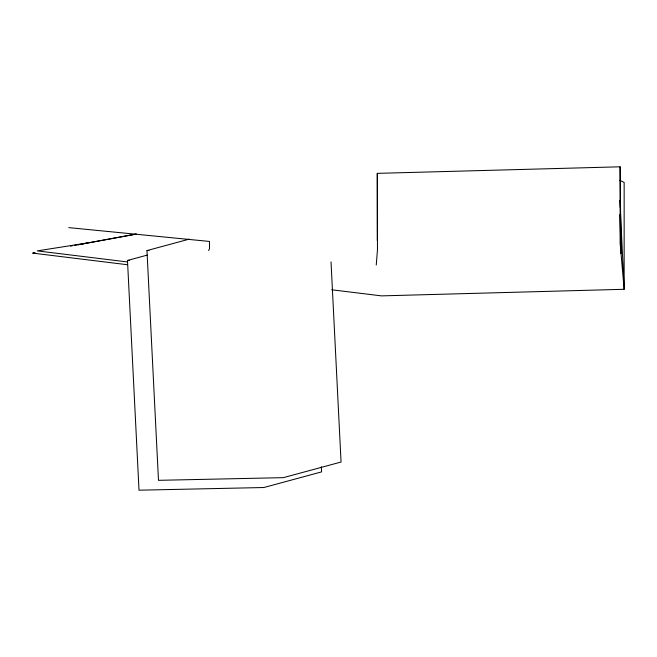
<?xml version="1.0" encoding="UTF-8"?>
<svg xmlns="http://www.w3.org/2000/svg" width="657" height="657" viewBox="0 0 657 657"><rect width="100%" height="100%" fill="white"/><g stroke="black" fill="none" stroke-linecap="round" stroke-linejoin="round"><path stroke-width="0.99" d="M376.239 265.042L377.471 249.668L377.29 173.358L620.118 166.804L621.013 253.29L619.896 214.519M208.606 250.514L209.509 248.74L209.452 241.439L68.804 227.634M331.029 261.897L341.057 462.035L283.315 477.655L158.477 480.324L146.963 250.58L189.306 239.123M321.33 466.798L321.585 471.898L263.851 487.519L139.013 490.196L127.491 260.451L147.184 255.121M127.384 264.722L32.85 253.126L34.837 252.764M70.545 246.112L72.525 245.751M74.512 245.381L136.475 233.966M32.85 253.126L34.862 252.756M78.191 244.798L80.211 244.429M82.224 244.059L135.629 234.245M87.406 242.975L37.268 250.892L127.606 261.971M146.963 250.58L149.008 250.539M127.491 260.451L129.536 260.41M331.695 289.778L381.495 295.88L624.15 289.285L624.15 182.465L619.765 180.273M619.871 200.295L620.216 207.456M620.512 213.591L624.15 289.285L620.118 243.065L620.118 166.804M377.29 173.358L377.29 240.47"/></g></svg>
